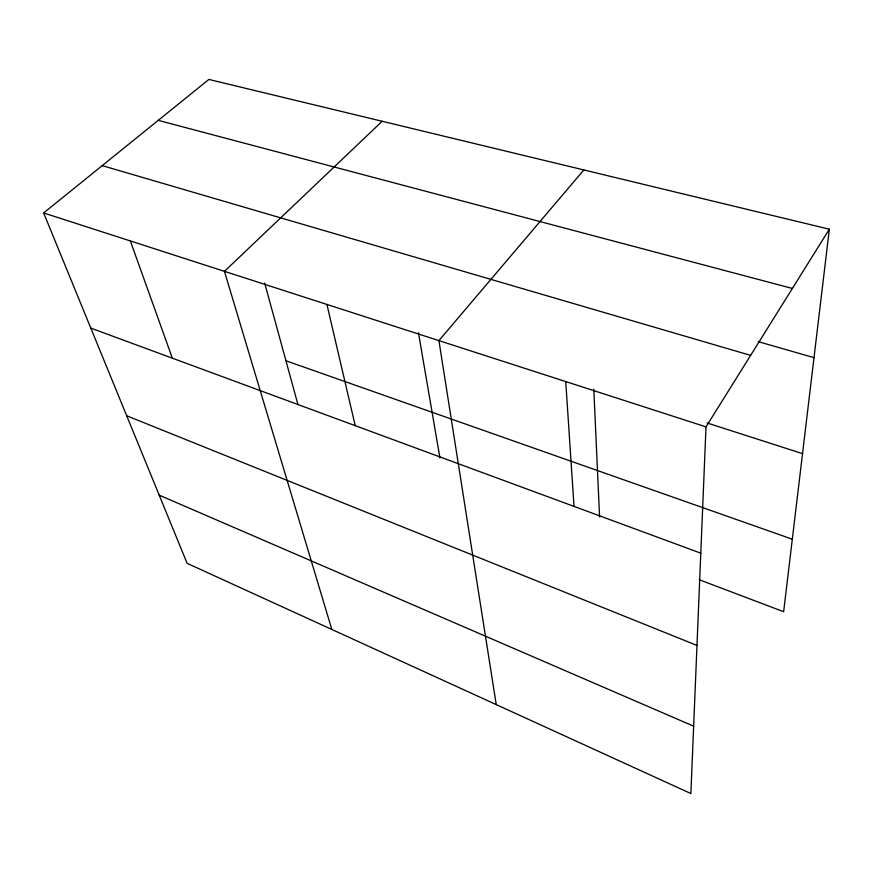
<?xml version="1.0" encoding="UTF-8"?>
<svg xmlns="http://www.w3.org/2000/svg" width="873" height="873" viewBox="0 0 873 873"><rect width="100%" height="100%" fill="white"/><g stroke="black" fill="none" stroke-linecap="round" stroke-linejoin="round"><path stroke-width="1.31" d="M829.35 229.206L706.006 426.875L690.87 793.557L187.117 563.325L43.65 212.947L208.876 79.443L829.35 229.206L783.648 611.711L699.251 579.748M583.841 169.94L438.912 340.612L496.246 704.609M382.178 121.271L224.459 271.35L331.827 629.466M158.242 120.354L792.378 288.461M758.19 341.638L813.996 357.657M102.217 165.63L750.616 355.376M707.075 422.958L802.527 453.644M43.65 212.947L706.006 426.875M285.951 360.767L792.313 539.198M90.803 328.095L700.79 553.176M126.705 415.777L696.981 645.431M159.202 495.144L693.653 726.183M130.361 240.959L172.33 358.17M264.672 283.103L297.889 404.352M326.917 304.437L355.235 425.664M418.44 332.689L439.948 457.998M565.737 381.577L574.019 506.395M593.793 389.216L599.587 516.958"/></g></svg>
